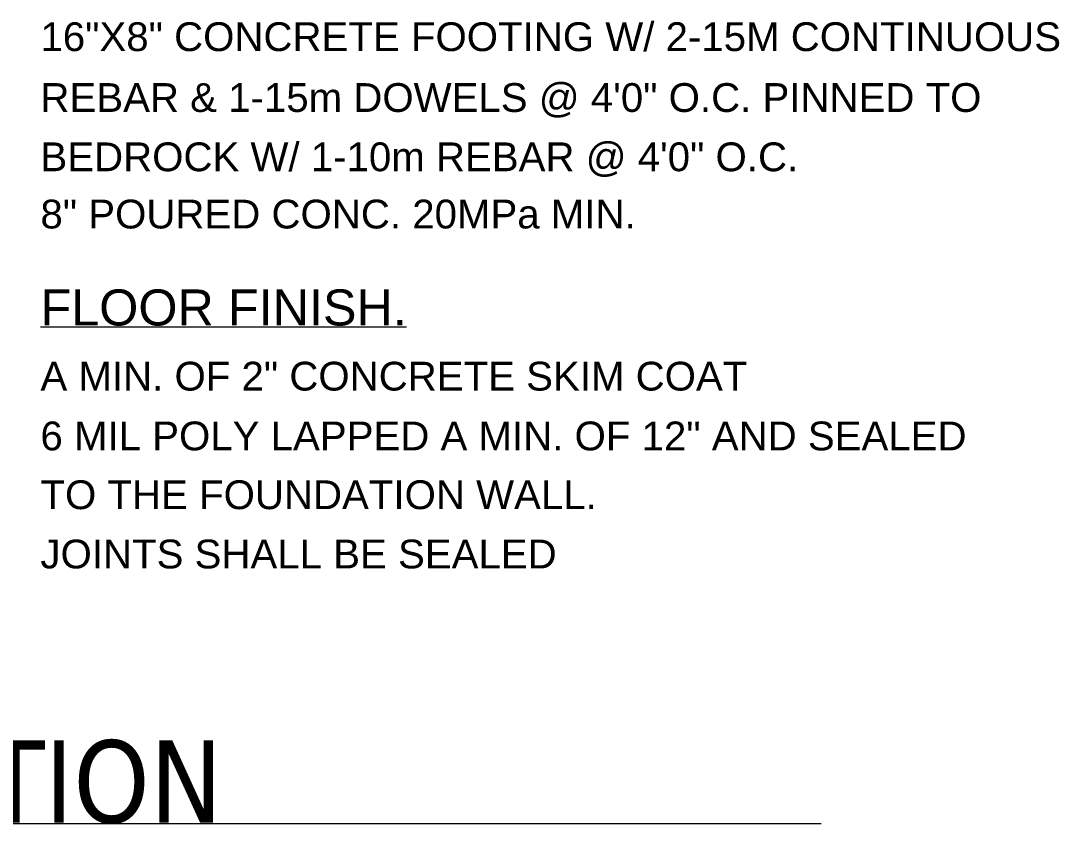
# Model space of a CAD drawing. Header units: inches. Extents: x -1597 to 5492, y -569 to 966.
# Drawn here: x 1168.8 to 1622.6, y -568.6 to -217.4 of the extents above; entities that cross this region are included whole.
import ezdxf

# ---------------------------------------------------------------- set-up
doc = ezdxf.new("R2010")
doc.units = ezdxf.units.IN
doc.header["$MEASUREMENT"] = 0
doc.layers.add('PDF3_Geometry', color=7, linetype='Continuous')
doc.layers.add('PDF3_Text', color=7, linetype='Continuous')
doc.styles.add('PDF Arial', font='arial.ttf')
doc.styles.add('PDF Tahoma', font='tahoma.ttf')

msp = doc.modelspace()

# ---------------------------------------------------------------- linework, layer by layer
at = {"layer": 'PDF3_Geometry', "lineweight": 20}
msp.add_lwpolyline([(1177.382006, -351.233966), (1337.408047, -351.233966)], dxfattribs=at)
at = {"layer": 'PDF3_Geometry', "lineweight": 9}
msp.add_lwpolyline([(762.978993, -568.205811), (907.64566, -568.205811), (1518.64566, -568.205811)], dxfattribs=at)

# ---------------------------------------------------------------- texts
at = {"layer": 'PDF3_Text', "attachment_point": 7}
for s, insert, char_height, style in [('16"X8" CONCRETE FOOTING W/ 2-15M CONTINUOUS', (1177.382006, -230.872949), 12.5827789, 'PDF Arial'), ('REBAR & 1-15m DOWELS @ 4\'0" O.C. PINNED TO', (1177.382006, -259.809477), 12.5827789, 'PDF Arial'), ('BEDROCK W/ 1-10m REBAR @ 4\'0" O.C.', (1177.382006, -285.720935), 12.5827789, 'PDF Arial'), ('8" POURED CONC. 20MPa MIN.', (1177.382006, -308.387597), 12.5827789, 'PDF Arial'), ('FLOOR FINISH.', (1177.382006, -350.838013), 15.75177511, 'PDF Arial'), ('A MIN. OF 2" CONCRETE SKIM COAT', (1177.382006, -379.220932), 12.5827789, 'PDF Arial'), ('6 MIL POLY LAPPED A MIN. OF 12" AND SEALED', (1177.382006, -405.352117), 12.5827789, 'PDF Arial'), ('TO THE FOUNDATION WALL.', (1177.382006, -431.043849), 12.5827789, 'PDF Arial'), ('JOINTS SHALL BE SEALED', (1177.382006, -456.955307), 12.5827789, 'PDF Arial'), ('WALL SECTION', (937.978993, -568.574571), 36, 'PDF Tahoma')]:
    msp.add_mtext(s, dxfattribs=dict(at, insert=insert, char_height=char_height, style=style))

doc.saveas('drawing.dxf')
